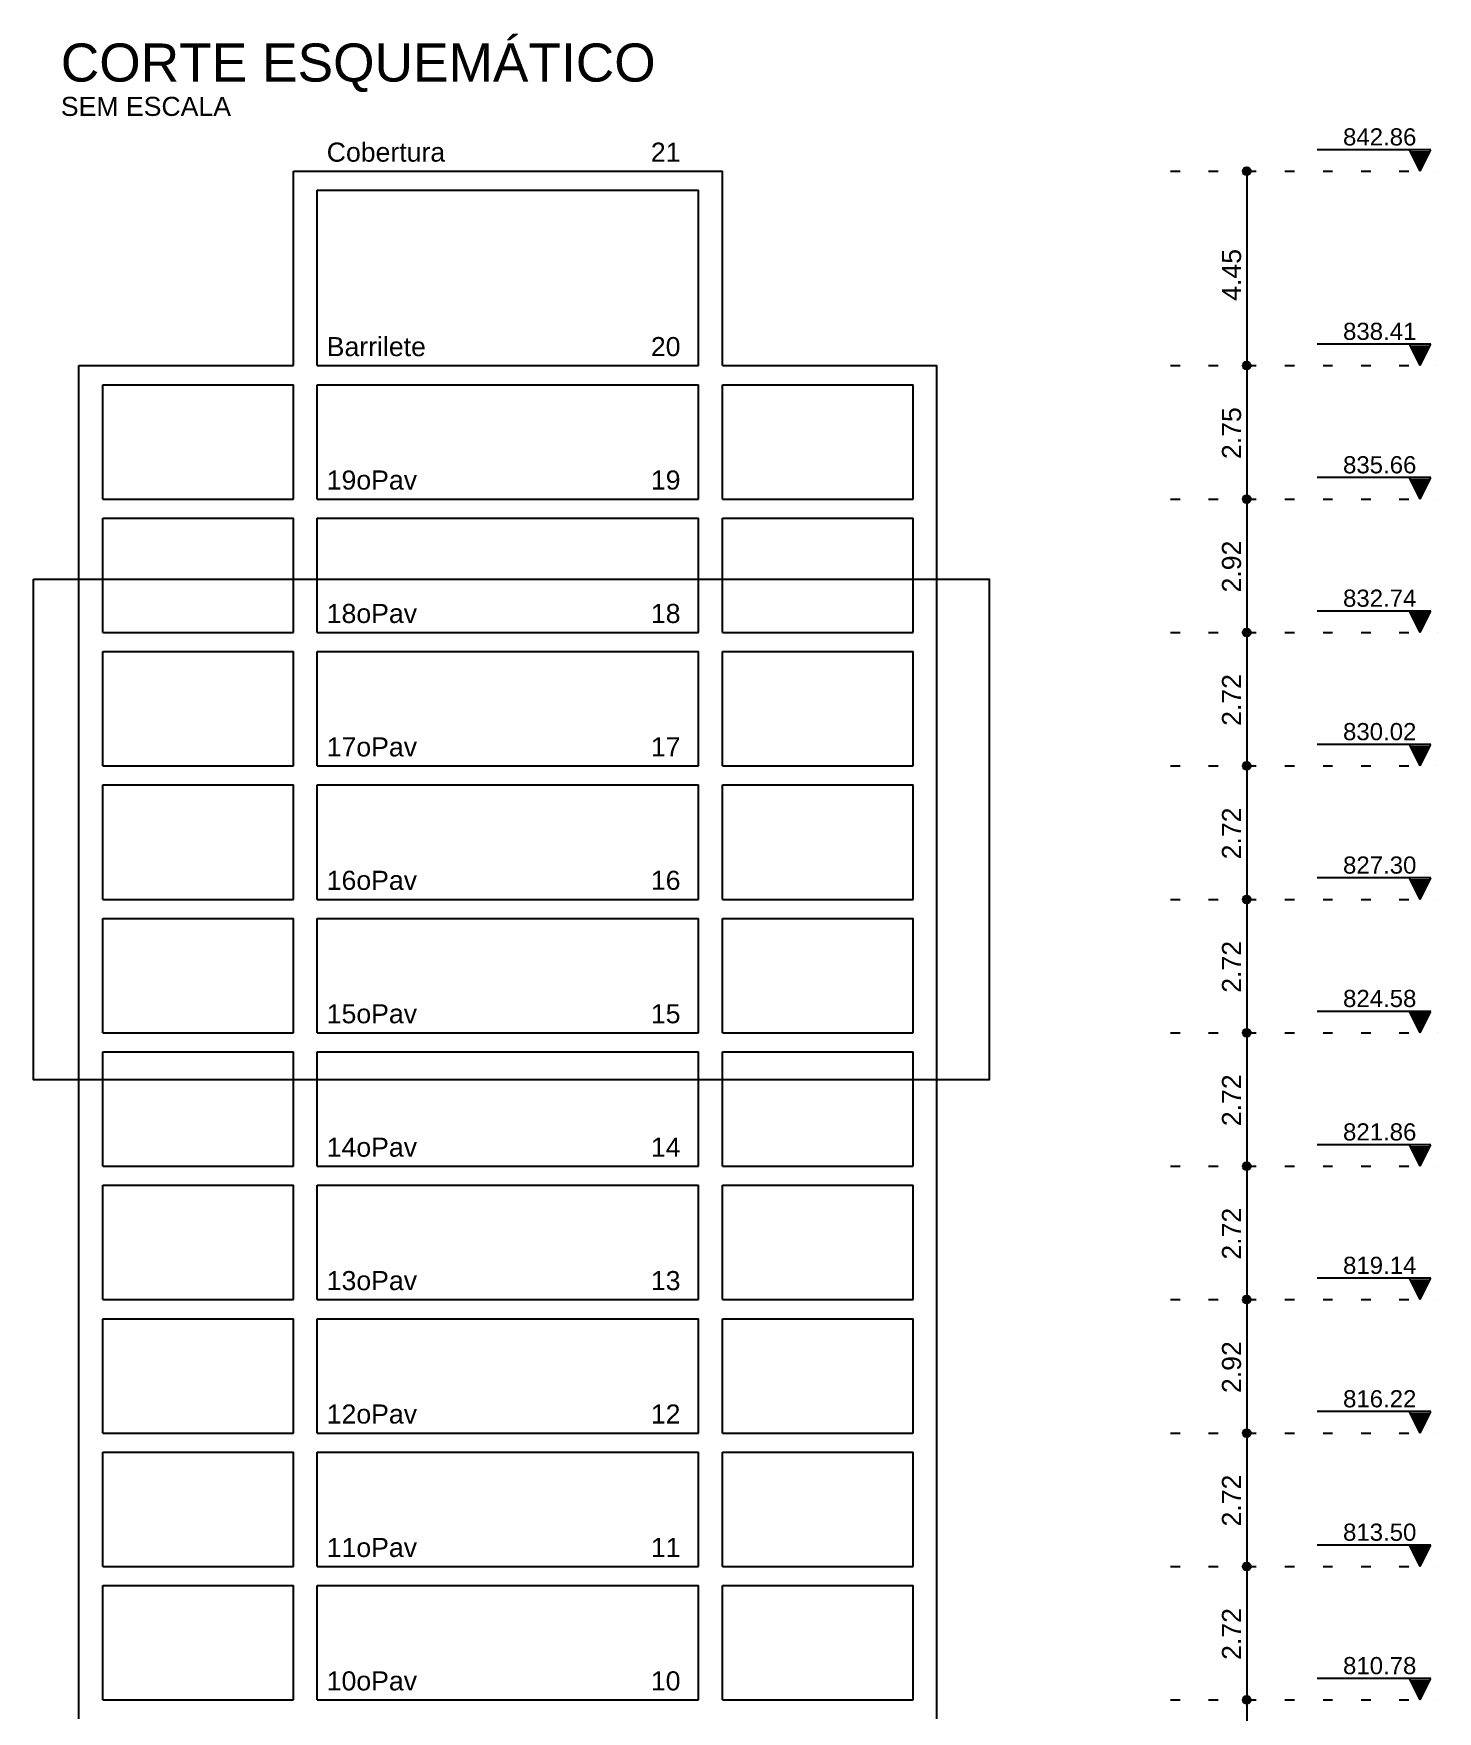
# Model space of a CAD drawing. Extents: x 0 to 119, y 0 to 84.
# Drawn here: x 84.51 to 99.24, y 17.66 to 35.27 of the extents above; entities that cross this region are included whole.
import ezdxf

# ---------------------------------------------------------------- set-up
doc = ezdxf.new("R2010")
doc.units = 0
doc.header["$MEASUREMENT"] = 0
doc.linetypes.add('ESTILO_TQS_0002', pattern=[0.4, 0.1, -0.3])
for name, color, linetype in [('3', 7, 'CONTINUOUS'), ('40', 7, 'CONTINUOUS'), ('42', 7, 'CONTINUOUS'), ('7', 232, 'CONTINUOUS')]:
    doc.layers.add(name, color=color, linetype=linetype)
doc.styles.add('TQS_ARIAL', font='arial.ttf')

msp = doc.modelspace()

# ---------------------------------------------------------------- linework, layer by layer
at = {"layer": '3', "color": 7, "linetype": 'ESTILO_TQS_0002'}
for p, q in [((96.43582, 33.824775), (99.23582, 33.824775)), ((96.43582, 31.784545), (99.23582, 31.784545)), ((96.43582, 30.384545), (99.23582, 30.384545)), ((96.43582, 28.984545), (99.23582, 28.984545)), ((96.43582, 27.584545), (99.23582, 27.584545)), ((96.43582, 26.184545), (99.23582, 26.184545)), ((96.43582, 24.784545), (99.23582, 24.784545)), ((96.43582, 23.384545), (99.23582, 23.384545)), ((96.43582, 21.984569), (99.23582, 21.984569)), ((96.43582, 20.584569), (99.23582, 20.584569)), ((96.43582, 19.184569), (99.23582, 19.184569)), ((96.43582, 17.784569), (99.23582, 17.784569))]:
    msp.add_line(p, q, dxfattribs=at)
at = {"layer": '40', "linetype": 'Continuous'}
for p, q in [((99.16832, 34.049775), (97.97582, 34.049775)), ((99.05582, 33.824775), (98.94332, 34.049775)), ((98.953353, 34.029708), (99.158287, 34.029708)), ((98.963386, 34.009642), (99.148254, 34.009642)), ((98.973419, 33.989576), (99.138221, 33.989576)), ((99.05582, 33.824775), (99.16832, 34.049775)), ((87.23582, 33.82475), (91.48582, 33.82475)), ((87.23582, 31.78452), (87.23582, 33.82475)), ((87.48582, 33.82475), (91.73582, 33.82475)), ((91.73582, 31.78452), (91.73582, 33.82475)), ((98.983452, 33.96951), (99.128188, 33.96951)), ((98.993485, 33.949444), (99.118154, 33.949444)), ((99.003518, 33.929378), (99.108122, 33.929378)), ((99.013552, 33.909312), (99.098089, 33.909312)), ((99.023585, 33.889245), (99.088055, 33.889246)), ((99.033618, 33.869179), (99.078022, 33.869179)), ((99.043651, 33.849113), (99.067989, 33.849113)), ((87.23582, 31.78452), (87.23582, 33.62475)), ((87.48582, 33.62475), (91.48582, 33.62475)), ((87.48582, 31.78452), (87.48582, 33.62475)), ((91.48582, 31.78452), (91.48582, 33.62475)), ((91.73582, 31.78452), (91.73582, 33.62475)), ((99.16832, 32.009545), (97.97582, 32.009545)), ((99.05582, 31.784545), (98.94332, 32.009545)), ((98.953353, 31.989478), (99.158287, 31.989478)), ((98.963386, 31.969412), (99.148254, 31.969412)), ((98.973419, 31.949346), (99.138221, 31.949346)), ((98.983452, 31.92928), (99.128188, 31.92928)), ((98.993485, 31.909214), (99.118154, 31.909214)), ((99.003518, 31.889148), (99.108122, 31.889148)), ((99.013552, 31.869082), (99.098089, 31.869082)), ((99.05582, 31.784545), (99.16832, 32.009545)), ((84.98582, 31.584526), (84.98582, 31.784526)), ((84.98582, 31.784526), (87.23582, 31.78452)), ((87.48582, 31.784526), (91.48582, 31.784526)), ((91.73582, 31.784526), (93.98582, 31.784526)), ((93.98582, 31.584526), (93.98582, 31.784526)), ((99.023585, 31.849015), (99.088055, 31.849016)), ((99.033618, 31.828949), (99.078022, 31.828949)), ((99.043651, 31.808883), (99.067989, 31.808883)), ((84.98582, 30.384526), (84.98582, 31.584526)), ((85.23582, 31.584526), (87.23582, 31.584526)), ((85.23582, 30.384526), (85.23582, 31.584526)), ((87.23582, 30.384526), (87.23582, 31.584526)), ((87.23582, 30.384526), (87.23582, 31.584526)), ((87.48582, 31.584526), (91.48582, 31.584526)), ((87.48582, 30.384526), (87.48582, 31.584526)), ((91.48582, 30.384526), (91.48582, 31.584526)), ((91.73582, 31.584526), (93.73582, 31.584526)), ((91.73582, 30.384526), (91.73582, 31.584526)), ((91.73582, 30.384526), (91.73582, 31.584526)), ((93.73582, 30.384526), (93.73582, 31.584526)), ((93.98582, 30.384526), (93.98582, 31.584526)), ((99.16832, 30.609545), (97.97582, 30.609545)), ((99.05582, 30.384545), (98.94332, 30.609545)), ((98.953353, 30.589478), (99.158287, 30.589478)), ((98.963386, 30.569412), (99.148254, 30.569412)), ((98.973419, 30.549346), (99.138221, 30.549346)), ((98.983452, 30.52928), (99.128188, 30.52928)), ((98.993485, 30.509214), (99.118154, 30.509214)), ((99.003518, 30.489148), (99.108122, 30.489148)), ((99.013552, 30.469082), (99.098089, 30.469082)), ((99.05582, 30.384545), (99.16832, 30.609545)), ((84.98582, 30.184532), (84.98582, 30.384532)), ((85.23582, 30.384526), (87.23582, 30.384526)), ((87.48582, 30.384532), (91.48582, 30.384532)), ((91.73582, 30.384532), (93.73582, 30.384532)), ((93.98582, 30.184532), (93.98582, 30.384532)), ((99.023585, 30.449015), (99.088055, 30.449016)), ((99.033618, 30.428949), (99.078022, 30.428949)), ((99.043651, 30.408883), (99.067989, 30.408883)), ((84.98582, 28.984532), (84.98582, 30.184532)), ((85.23582, 30.184532), (87.23582, 30.184532)), ((85.23582, 28.984532), (85.23582, 30.184532)), ((87.23582, 28.984532), (87.23582, 30.184532)), ((87.23582, 28.984532), (87.23582, 30.184532)), ((87.48582, 30.184532), (91.48582, 30.184532)), ((87.48582, 28.984532), (87.48582, 30.184532)), ((91.48582, 28.984532), (91.48582, 30.184532)), ((91.73582, 30.184532), (93.73582, 30.184532)), ((91.73582, 28.984532), (91.73582, 30.184532)), ((91.73582, 28.984532), (91.73582, 30.184532)), ((93.73582, 28.984532), (93.73582, 30.184532)), ((93.98582, 28.984532), (93.98582, 30.184532)), ((99.16832, 29.209545), (97.97582, 29.209545)), ((99.05582, 28.984545), (98.94332, 29.209545)), ((98.953353, 29.189478), (99.158287, 29.189478)), ((98.963386, 29.169412), (99.148254, 29.169412)), ((98.973419, 29.149346), (99.138221, 29.149346)), ((98.983452, 29.12928), (99.128188, 29.12928)), ((98.993485, 29.109214), (99.118154, 29.109214)), ((99.003518, 29.089148), (99.108122, 29.089148)), ((99.013552, 29.069082), (99.098089, 29.069082)), ((99.023585, 29.049015), (99.088055, 29.049016)), ((99.05582, 28.984545), (99.16832, 29.209545)), ((84.98582, 28.784539), (84.98582, 28.984539)), ((85.23582, 28.984532), (87.23582, 28.984532)), ((87.48582, 28.984539), (91.48582, 28.984539)), ((91.73582, 28.984539), (93.73582, 28.984539)), ((93.98582, 28.784539), (93.98582, 28.984539)), ((99.033618, 29.028949), (99.078022, 29.028949)), ((99.043651, 29.008883), (99.067989, 29.008883)), ((84.98582, 27.584539), (84.98582, 28.784539)), ((85.23582, 28.784539), (87.23582, 28.784539)), ((85.23582, 27.584539), (85.23582, 28.784539)), ((87.23582, 27.584539), (87.23582, 28.784539)), ((87.23582, 27.584539), (87.23582, 28.784539)), ((87.48582, 28.784539), (91.48582, 28.784539)), ((87.48582, 27.584539), (87.48582, 28.784539)), ((91.48582, 27.584539), (91.48582, 28.784539)), ((91.73582, 28.784539), (93.73582, 28.784539)), ((91.73582, 27.584539), (91.73582, 28.784539)), ((91.73582, 27.584539), (91.73582, 28.784539)), ((93.73582, 27.584539), (93.73582, 28.784539)), ((93.98582, 27.584539), (93.98582, 28.784539)), ((99.16832, 27.809545), (97.97582, 27.809545)), ((99.05582, 27.584545), (98.94332, 27.809545)), ((98.953353, 27.789478), (99.158287, 27.789478)), ((98.963386, 27.769412), (99.148254, 27.769412)), ((98.973419, 27.749346), (99.138221, 27.749346)), ((98.983452, 27.72928), (99.128188, 27.72928)), ((98.993485, 27.709214), (99.118154, 27.709214)), ((99.003518, 27.689148), (99.108122, 27.689148)), ((99.013552, 27.669082), (99.098089, 27.669082)), ((99.023585, 27.649015), (99.088055, 27.649016)), ((99.05582, 27.584545), (99.16832, 27.809545)), ((84.98582, 27.384545), (84.98582, 27.584545)), ((85.23582, 27.584543), (87.23582, 27.584543)), ((87.48582, 27.584545), (91.48582, 27.584545)), ((91.73582, 27.584539), (93.73582, 27.584539)), ((93.98582, 27.384545), (93.98582, 27.584545)), ((99.033618, 27.628949), (99.078022, 27.628949)), ((99.043651, 27.608884), (99.067989, 27.608884)), ((84.98582, 26.184545), (84.98582, 27.384545)), ((85.23582, 27.384545), (87.23582, 27.384545)), ((85.23582, 26.184545), (85.23582, 27.384545)), ((87.23582, 26.184545), (87.23582, 27.384545)), ((87.23582, 26.184545), (87.23582, 27.384545)), ((87.48582, 27.384545), (91.48582, 27.384545)), ((87.48582, 26.184545), (87.48582, 27.384545)), ((91.48582, 26.184545), (91.48582, 27.384545)), ((91.73582, 27.384545), (93.73582, 27.384545)), ((91.73582, 26.184545), (91.73582, 27.384545)), ((91.73582, 26.184545), (91.73582, 27.384545)), ((93.73582, 26.184545), (93.73582, 27.384545)), ((93.98582, 26.184545), (93.98582, 27.384545)), ((99.16832, 26.409545), (97.97582, 26.409545)), ((99.05582, 26.184545), (98.94332, 26.409545)), ((99.05582, 26.184545), (99.16832, 26.409545)), ((98.953353, 26.389478), (99.158287, 26.389478)), ((98.963386, 26.369412), (99.148254, 26.369412)), ((98.973419, 26.349346), (99.138221, 26.349346)), ((98.983452, 26.32928), (99.128188, 26.32928)), ((98.993485, 26.309214), (99.118154, 26.309214)), ((99.003518, 26.289148), (99.108122, 26.289148)), ((99.013552, 26.269082), (99.098089, 26.269082)), ((99.023585, 26.249015), (99.088055, 26.249016)), ((84.98582, 25.984545), (84.98582, 26.184545)), ((85.23582, 26.184545), (87.23582, 26.184545)), ((87.48582, 26.184545), (91.48582, 26.184545)), ((91.73582, 26.184545), (93.73582, 26.184545)), ((93.98582, 25.984545), (93.98582, 26.184545)), ((99.033618, 26.228949), (99.078022, 26.228949)), ((99.043651, 26.208884), (99.067989, 26.208884)), ((84.98582, 24.784545), (84.98582, 25.984545)), ((85.23582, 25.984545), (87.23582, 25.984545)), ((85.23582, 24.784545), (85.23582, 25.984545)), ((87.23582, 24.784545), (87.23582, 25.984545)), ((87.23582, 24.784545), (87.23582, 25.984545)), ((87.48582, 25.984545), (91.48582, 25.984545)), ((87.48582, 24.784545), (87.48582, 25.984545)), ((91.48582, 24.784545), (91.48582, 25.984545)), ((91.73582, 25.984545), (93.73582, 25.984545)), ((91.73582, 24.784545), (91.73582, 25.984545)), ((91.73582, 24.784545), (91.73582, 25.984545)), ((93.73582, 24.784545), (93.73582, 25.984545)), ((93.98582, 24.784545), (93.98582, 25.984545)), ((99.16832, 25.009545), (97.97582, 25.009545)), ((99.05582, 24.784545), (98.94332, 25.009545)), ((99.05582, 24.784545), (99.16832, 25.009545)), ((98.953353, 24.989478), (99.158287, 24.989478)), ((98.963386, 24.969413), (99.148254, 24.969413)), ((98.973419, 24.949346), (99.138221, 24.949346)), ((98.983452, 24.92928), (99.128188, 24.92928)), ((98.993485, 24.909214), (99.118154, 24.909214)), ((99.003518, 24.889148), (99.108122, 24.889148)), ((99.013552, 24.869082), (99.098089, 24.869082)), ((99.023585, 24.849015), (99.088055, 24.849016)), ((99.033618, 24.82895), (99.078022, 24.82895)), ((84.98582, 24.584545), (84.98582, 24.784545)), ((85.23582, 24.784545), (87.23582, 24.784545)), ((87.48582, 24.784545), (91.48582, 24.784545)), ((91.73582, 24.784545), (93.73582, 24.784545)), ((93.98582, 24.584545), (93.98582, 24.784545)), ((99.043651, 24.808884), (99.067989, 24.808884)), ((84.98582, 23.384545), (84.98582, 24.584545)), ((85.23582, 24.584545), (87.23582, 24.584545)), ((85.23582, 23.384545), (85.23582, 24.584545)), ((87.23582, 23.384545), (87.23582, 24.584545)), ((87.23582, 23.384545), (87.23582, 24.584545)), ((87.48582, 24.584545), (91.48582, 24.584545)), ((87.48582, 23.384545), (87.48582, 24.584545)), ((91.48582, 23.384545), (91.48582, 24.584545)), ((91.73582, 24.584545), (93.73582, 24.584545)), ((91.73582, 23.384545), (91.73582, 24.584545)), ((91.73582, 23.384545), (91.73582, 24.584545)), ((93.73582, 23.384545), (93.73582, 24.584545)), ((93.98582, 23.384545), (93.98582, 24.584545)), ((99.16832, 23.609545), (97.97582, 23.609545)), ((99.05582, 23.384545), (98.94332, 23.609545)), ((99.05582, 23.384545), (99.16832, 23.609545)), ((98.953353, 23.589478), (99.158287, 23.589478)), ((98.963386, 23.569413), (99.148254, 23.569413)), ((98.973419, 23.549346), (99.138221, 23.549346)), ((98.983452, 23.52928), (99.128188, 23.52928)), ((98.993485, 23.509214), (99.118154, 23.509214)), ((99.003518, 23.489148), (99.108122, 23.489148)), ((99.013552, 23.469082), (99.098089, 23.469082)), ((99.023585, 23.449015), (99.088055, 23.449016)), ((99.033618, 23.42895), (99.078022, 23.42895)), ((84.98582, 23.184545), (84.98582, 23.384545)), ((85.23582, 23.384545), (87.23582, 23.384545)), ((87.48582, 23.384545), (91.48582, 23.384545)), ((91.73582, 23.384545), (93.73582, 23.384545)), ((93.98582, 23.184545), (93.98582, 23.384545)), ((99.043651, 23.408884), (99.067989, 23.408884)), ((84.98582, 21.984545), (84.98582, 23.184545)), ((85.23582, 23.184545), (87.23582, 23.184545)), ((85.23582, 21.984545), (85.23582, 23.184545)), ((87.23582, 21.984545), (87.23582, 23.184545)), ((87.23582, 21.984545), (87.23582, 23.184545)), ((87.48582, 23.184545), (91.48582, 23.184545)), ((87.48582, 21.984545), (87.48582, 23.184545)), ((91.48582, 21.984545), (91.48582, 23.184545)), ((91.73582, 23.184545), (93.73582, 23.184545)), ((91.73582, 21.984545), (91.73582, 23.184545)), ((91.73582, 21.984545), (91.73582, 23.184545)), ((93.73582, 21.984545), (93.73582, 23.184545)), ((93.98582, 21.984545), (93.98582, 23.184545)), ((99.16832, 22.209569), (97.97582, 22.209569)), ((99.05582, 21.984569), (98.94332, 22.209569)), ((98.953353, 22.189503), (99.158287, 22.189503)), ((99.05582, 21.984569), (99.16832, 22.209569)), ((98.963386, 22.169437), (99.148254, 22.169437)), ((98.973419, 22.14937), (99.138221, 22.14937)), ((98.983452, 22.129305), (99.128188, 22.129305)), ((98.993485, 22.109239), (99.118154, 22.109238)), ((99.003518, 22.089172), (99.108122, 22.089172)), ((99.013552, 22.069106), (99.098089, 22.069106)), ((99.023585, 22.04904), (99.088055, 22.04904)), ((99.033618, 22.028974), (99.078022, 22.028974)), ((99.043651, 22.008908), (99.067989, 22.008908)), ((84.98582, 21.784569), (84.98582, 21.984569)), ((85.23582, 21.984569), (87.23582, 21.984569)), ((87.48582, 21.984569), (91.48582, 21.984569)), ((91.73582, 21.984569), (93.73582, 21.984569)), ((93.98582, 21.784569), (93.98582, 21.984569)), ((84.98582, 20.584569), (84.98582, 21.784569)), ((85.23582, 21.784569), (87.23582, 21.784569)), ((85.23582, 20.584569), (85.23582, 21.784569)), ((87.23582, 20.584569), (87.23582, 21.784569)), ((87.23582, 20.584569), (87.23582, 21.784569)), ((87.48582, 21.784569), (91.48582, 21.784569)), ((87.48582, 20.584569), (87.48582, 21.784569)), ((91.48582, 20.584569), (91.48582, 21.784569)), ((91.73582, 21.784569), (93.73582, 21.784569)), ((91.73582, 20.584569), (91.73582, 21.784569)), ((91.73582, 20.584569), (91.73582, 21.784569)), ((93.73582, 20.584569), (93.73582, 21.784569)), ((93.98582, 20.584569), (93.98582, 21.784569)), ((99.16832, 20.809569), (97.97582, 20.809569)), ((99.05582, 20.584569), (98.94332, 20.809569)), ((98.953353, 20.789503), (99.158287, 20.789503)), ((99.05582, 20.584569), (99.16832, 20.809569)), ((98.963386, 20.769437), (99.148254, 20.769437)), ((98.973419, 20.74937), (99.138221, 20.74937)), ((98.983452, 20.729305), (99.128188, 20.729305)), ((98.993485, 20.709239), (99.118154, 20.709238)), ((99.003518, 20.689172), (99.108122, 20.689172)), ((99.013552, 20.669106), (99.098089, 20.669106)), ((99.023585, 20.64904), (99.088055, 20.64904)), ((99.033618, 20.628974), (99.078022, 20.628974)), ((99.043651, 20.608908), (99.067989, 20.608908)), ((84.98582, 20.384569), (84.98582, 20.584569)), ((85.23582, 20.584569), (87.23582, 20.584569)), ((87.48582, 20.584569), (91.48582, 20.584569)), ((91.73582, 20.584569), (93.73582, 20.584569)), ((93.98582, 20.384569), (93.98582, 20.584569)), ((84.98582, 19.184569), (84.98582, 20.384569)), ((85.23582, 20.384569), (87.23582, 20.384569)), ((85.23582, 19.184569), (85.23582, 20.384569)), ((87.23582, 19.184569), (87.23582, 20.384569)), ((87.23582, 19.184569), (87.23582, 20.384569)), ((87.48582, 20.384569), (91.48582, 20.384569)), ((87.48582, 19.184569), (87.48582, 20.384569)), ((91.48582, 19.184569), (91.48582, 20.384569)), ((91.73582, 20.384569), (93.73582, 20.384569)), ((91.73582, 19.184569), (91.73582, 20.384569)), ((91.73582, 19.184569), (91.73582, 20.384569)), ((93.73582, 19.184569), (93.73582, 20.384569)), ((93.98582, 19.184569), (93.98582, 20.384569)), ((99.16832, 19.409569), (97.97582, 19.409569)), ((99.05582, 19.184569), (98.94332, 19.409569)), ((98.953353, 19.389503), (99.158287, 19.389503)), ((98.963386, 19.369437), (99.148254, 19.369437)), ((99.05582, 19.184569), (99.16832, 19.409569)), ((98.973419, 19.349371), (99.138221, 19.349371)), ((98.983452, 19.329305), (99.128188, 19.329305)), ((98.993485, 19.309239), (99.118154, 19.309238)), ((99.003518, 19.289172), (99.108122, 19.289172)), ((99.013552, 19.269106), (99.098089, 19.269106)), ((99.023585, 19.24904), (99.088055, 19.24904)), ((99.033618, 19.228974), (99.078022, 19.228974)), ((99.043651, 19.208908), (99.067989, 19.208908)), ((84.98582, 18.984569), (84.98582, 19.184569)), ((85.23582, 19.184569), (87.23582, 19.184569)), ((87.48582, 19.184569), (91.48582, 19.184569)), ((91.73582, 19.184569), (93.73582, 19.184569)), ((93.98582, 18.984569), (93.98582, 19.184569)), ((84.98582, 17.784569), (84.98582, 18.984569)), ((85.23582, 18.984569), (87.23582, 18.984569)), ((85.23582, 17.784569), (85.23582, 18.984569)), ((87.23582, 17.784569), (87.23582, 18.984569)), ((87.23582, 17.784569), (87.23582, 18.984569)), ((87.48582, 18.984569), (91.48582, 18.984569)), ((87.48582, 17.784569), (87.48582, 18.984569)), ((91.48582, 17.784569), (91.48582, 18.984569)), ((91.73582, 18.984569), (93.73582, 18.984569)), ((91.73582, 17.784569), (91.73582, 18.984569)), ((91.73582, 17.784569), (91.73582, 18.984569)), ((93.73582, 17.784569), (93.73582, 18.984569)), ((93.98582, 17.784569), (93.98582, 18.984569)), ((99.16832, 18.009569), (97.97582, 18.009569)), ((99.05582, 17.784569), (98.94332, 18.009569)), ((98.953353, 17.989503), (99.158287, 17.989503)), ((98.963386, 17.969437), (99.148254, 17.969437)), ((99.05582, 17.784569), (99.16832, 18.009569)), ((84.98582, 17.584569), (84.98582, 17.784569)), ((85.23582, 17.784569), (87.23582, 17.784569)), ((87.48582, 17.784569), (91.48582, 17.784569)), ((91.73582, 17.784569), (93.73582, 17.784569)), ((93.98582, 17.584569), (93.98582, 17.784569)), ((98.973419, 17.949371), (99.138221, 17.949371)), ((98.983452, 17.929305), (99.128188, 17.929305)), ((98.993485, 17.909239), (99.118154, 17.909238)), ((99.003518, 17.889172), (99.108122, 17.889172)), ((99.013552, 17.869106), (99.098089, 17.869106)), ((99.023585, 17.84904), (99.088055, 17.84904)), ((99.033618, 17.828974), (99.078022, 17.828974)), ((99.043651, 17.808908), (99.067989, 17.808908))]:
    msp.add_line(p, q, dxfattribs=at)
at = {"layer": '42', "linetype": 'Continuous'}
for p, q in [((96.43582, 33.824775), (96.43582, 33.824775)), ((97.23582, 33.824775), (97.23582, 31.784545)), ((99.23582, 33.824775), (99.23582, 33.824775)), ((99.23582, 33.824775), (99.23582, 33.824775)), ((96.43582, 31.784545), (96.43582, 31.784545)), ((97.23582, 31.784545), (97.23582, 30.384545)), ((99.23582, 31.784545), (99.23582, 31.784545)), ((99.23582, 31.784545), (99.23582, 31.784545)), ((96.43582, 30.384545), (96.43582, 30.384545)), ((97.23582, 30.384545), (97.23582, 28.984545)), ((99.23582, 30.384545), (99.23582, 30.384545)), ((99.23582, 30.384545), (99.23582, 30.384545)), ((96.43582, 28.984545), (96.43582, 28.984545)), ((97.23582, 28.984545), (97.23582, 27.584545)), ((99.23582, 28.984545), (99.23582, 28.984545)), ((99.23582, 28.984545), (99.23582, 28.984545)), ((96.43582, 27.584545), (96.43582, 27.584545)), ((97.23582, 27.584545), (97.23582, 26.184545)), ((99.23582, 27.584545), (99.23582, 27.584545)), ((99.23582, 27.584545), (99.23582, 27.584545)), ((96.43582, 26.184545), (96.43582, 26.184545)), ((97.23582, 26.184545), (97.23582, 24.784545)), ((99.23582, 26.184545), (99.23582, 26.184545)), ((99.23582, 26.184545), (99.23582, 26.184545)), ((96.43582, 24.784545), (96.43582, 24.784545)), ((97.23582, 24.784545), (97.23582, 23.384545)), ((99.23582, 24.784545), (99.23582, 24.784545)), ((99.23582, 24.784545), (99.23582, 24.784545)), ((96.43582, 23.384545), (96.43582, 23.384545)), ((97.23582, 23.384545), (97.23582, 21.984545)), ((99.23582, 23.384545), (99.23582, 23.384545)), ((99.23582, 23.384545), (99.23582, 23.384545)), ((96.43582, 21.984569), (96.43582, 21.984569)), ((97.23582, 21.984569), (97.23582, 20.584569)), ((99.23582, 21.984569), (99.23582, 21.984569)), ((99.23582, 21.984569), (99.23582, 21.984569)), ((96.43582, 20.584569), (96.43582, 20.584569)), ((97.23582, 20.584569), (97.23582, 19.184569)), ((99.23582, 20.584569), (99.23582, 20.584569)), ((99.23582, 20.584569), (99.23582, 20.584569)), ((96.43582, 19.184569), (96.43582, 19.184569)), ((97.23582, 19.184569), (97.23582, 17.784569)), ((99.23582, 19.184569), (99.23582, 19.184569)), ((99.23582, 19.184569), (99.23582, 19.184569)), ((96.43582, 17.784569), (96.43582, 17.784569)), ((97.23582, 17.784569), (97.23582, 16.384569)), ((99.23582, 17.784569), (99.23582, 17.784569)), ((99.23582, 17.784569), (99.23582, 17.784569))]:
    msp.add_line(p, q, dxfattribs=at)
for centre, radius in [((97.23582, 33.824781), 0.041625), ((97.23582, 33.824775), 0.041625), ((97.23582, 33.824781), 0.02075), ((97.23582, 33.824775), 0.02075), ((97.23582, 31.784551), 0.041625), ((97.23582, 31.784545), 0.041625), ((97.23582, 31.784551), 0.02075), ((97.23582, 31.784545), 0.02075), ((97.23582, 30.384551), 0.041625), ((97.23582, 30.384545), 0.041625), ((97.23582, 30.384551), 0.02075), ((97.23582, 30.384545), 0.02075), ((97.23582, 28.984551), 0.041625), ((97.23582, 28.984545), 0.041625), ((97.23582, 28.984551), 0.02075), ((97.23582, 28.984545), 0.02075), ((97.23582, 27.584551), 0.041625), ((97.23582, 27.584545), 0.041625), ((97.23582, 27.584551), 0.02075), ((97.23582, 27.584545), 0.02075), ((97.23582, 26.184545), 0.041625), ((97.23582, 26.184545), 0.041625), ((97.23582, 26.184545), 0.02075), ((97.23582, 26.184545), 0.02075), ((97.23582, 24.784545), 0.041625), ((97.23582, 24.784545), 0.041625), ((97.23582, 24.784545), 0.02075), ((97.23582, 24.784545), 0.02075), ((97.23582, 23.384545), 0.041625), ((97.23582, 23.384545), 0.041625), ((97.23582, 23.384545), 0.02075), ((97.23582, 23.384545), 0.02075), ((97.23582, 21.984569), 0.041625), ((97.23582, 21.984545), 0.041625), ((97.23582, 21.984569), 0.02075), ((97.23582, 21.984545), 0.02075), ((97.23582, 20.584569), 0.041625), ((97.23582, 20.584569), 0.041625), ((97.23582, 20.584569), 0.02075), ((97.23582, 20.584569), 0.02075), ((97.23582, 19.184569), 0.041625), ((97.23582, 19.184569), 0.041625), ((97.23582, 19.184569), 0.02075), ((97.23582, 19.184569), 0.02075), ((97.23582, 17.784569), 0.041625), ((97.23582, 17.784569), 0.041625), ((97.23582, 17.784569), 0.02075), ((97.23582, 17.784569), 0.02075)]:
    msp.add_circle(centre, radius, dxfattribs=at)
for points in [[(97.277445, 33.824781), (97.215008, 33.860829), (97.196705, 33.839017)], [(97.277445, 33.824775), (97.215008, 33.860823), (97.196705, 33.839011)], [(97.277445, 33.824781), (97.196705, 33.839017), (97.196705, 33.810544)], [(97.277445, 33.824775), (97.196705, 33.839011), (97.196705, 33.810538)], [(97.277445, 33.824781), (97.196705, 33.810544), (97.215008, 33.788733)], [(97.277445, 33.824775), (97.196705, 33.810538), (97.215008, 33.788726)], [(97.277445, 33.824781), (97.243048, 33.865773), (97.215008, 33.860829)], [(97.277445, 33.824775), (97.243048, 33.865767), (97.215008, 33.860823)], [(97.277445, 33.824781), (97.215008, 33.788733), (97.243048, 33.783788)], [(97.277445, 33.824775), (97.215008, 33.788726), (97.243048, 33.783782)], [(97.25657, 33.824781), (97.225445, 33.842751), (97.216321, 33.831878)], [(97.25657, 33.824775), (97.225445, 33.842745), (97.216321, 33.831872)], [(97.25657, 33.824781), (97.216321, 33.831878), (97.216321, 33.817684)], [(97.25657, 33.824775), (97.216321, 33.831872), (97.216321, 33.817678)], [(97.25657, 33.824781), (97.216321, 33.817684), (97.225445, 33.806811)], [(97.25657, 33.824775), (97.216321, 33.817678), (97.225445, 33.806805)], [(97.25657, 33.824781), (97.239423, 33.845216), (97.225445, 33.842751)], [(97.25657, 33.824775), (97.239423, 33.845209), (97.225445, 33.842745)], [(97.25657, 33.824781), (97.225445, 33.806811), (97.239423, 33.804346)], [(97.25657, 33.824775), (97.225445, 33.806805), (97.239423, 33.80434)], [(97.25657, 33.824781), (97.251715, 33.838119), (97.239423, 33.845216)], [(97.25657, 33.824775), (97.251715, 33.838113), (97.239423, 33.845209)], [(97.25657, 33.824781), (97.239423, 33.804346), (97.251715, 33.811443)], [(97.25657, 33.824775), (97.239423, 33.80434), (97.251715, 33.811437)], [(97.277445, 33.824781), (97.267707, 33.851537), (97.243048, 33.865773)], [(97.277445, 33.824775), (97.267707, 33.851531), (97.243048, 33.865767)], [(97.277445, 33.824781), (97.243048, 33.783788), (97.267707, 33.798025)], [(97.277445, 33.824775), (97.243048, 33.783782), (97.267707, 33.798019)], [(97.25657, 33.824781), (97.251715, 33.811443), (97.25657, 33.824781)], [(97.25657, 33.824775), (97.251715, 33.811437), (97.25657, 33.824775)], [(97.277445, 33.824781), (97.267707, 33.798025), (97.277445, 33.824781)], [(97.277445, 33.824775), (97.267707, 33.798019), (97.277445, 33.824775)], [(97.277445, 31.784551), (97.215008, 31.820599), (97.196705, 31.798788)], [(97.277445, 31.784545), (97.215008, 31.820593), (97.196705, 31.798781)], [(97.277445, 31.784551), (97.196705, 31.798788), (97.196705, 31.770314)], [(97.277445, 31.784545), (97.196705, 31.798781), (97.196705, 31.770308)], [(97.277445, 31.784551), (97.196705, 31.770314), (97.215008, 31.748503)], [(97.277445, 31.784545), (97.196705, 31.770308), (97.215008, 31.748496)], [(97.277445, 31.784551), (97.243048, 31.825544), (97.215008, 31.820599)], [(97.277445, 31.784545), (97.243048, 31.825537), (97.215008, 31.820593)], [(97.277445, 31.784551), (97.215008, 31.748503), (97.243048, 31.743558)], [(97.277445, 31.784545), (97.215008, 31.748496), (97.243048, 31.743552)], [(97.25657, 31.784551), (97.225445, 31.802521), (97.216321, 31.791648)], [(97.25657, 31.784545), (97.225445, 31.802515), (97.216321, 31.791642)], [(97.25657, 31.784551), (97.216321, 31.791648), (97.216321, 31.777454)], [(97.25657, 31.784545), (97.216321, 31.791642), (97.216321, 31.777448)], [(97.25657, 31.784551), (97.216321, 31.777454), (97.225445, 31.766581)], [(97.25657, 31.784545), (97.216321, 31.777448), (97.225445, 31.766575)], [(97.25657, 31.784551), (97.239423, 31.804986), (97.225445, 31.802521)], [(97.25657, 31.784545), (97.239423, 31.804979), (97.225445, 31.802515)], [(97.25657, 31.784551), (97.225445, 31.766581), (97.239423, 31.764116)], [(97.25657, 31.784545), (97.225445, 31.766575), (97.239423, 31.76411)], [(97.25657, 31.784551), (97.251715, 31.797889), (97.239423, 31.804986)], [(97.25657, 31.784545), (97.251715, 31.797883), (97.239423, 31.804979)], [(97.25657, 31.784551), (97.239423, 31.764116), (97.251715, 31.771213)], [(97.25657, 31.784545), (97.239423, 31.76411), (97.251715, 31.771207)], [(97.277445, 31.784551), (97.267707, 31.811307), (97.243048, 31.825544)], [(97.277445, 31.784545), (97.267707, 31.811301), (97.243048, 31.825537)], [(97.277445, 31.784551), (97.243048, 31.743558), (97.267707, 31.757795)], [(97.277445, 31.784545), (97.243048, 31.743552), (97.267707, 31.757789)], [(97.25657, 31.784551), (97.251715, 31.771213), (97.25657, 31.784551)], [(97.25657, 31.784545), (97.251715, 31.771207), (97.25657, 31.784545)], [(97.277445, 31.784551), (97.267707, 31.757795), (97.277445, 31.784551)], [(97.277445, 31.784545), (97.267707, 31.757789), (97.277445, 31.784545)], [(97.277445, 30.384551), (97.215008, 30.420599), (97.196705, 30.398788)], [(97.277445, 30.384545), (97.215008, 30.420593), (97.196705, 30.398781)], [(97.277445, 30.384551), (97.196705, 30.398788), (97.196705, 30.370314)], [(97.277445, 30.384545), (97.196705, 30.398781), (97.196705, 30.370308)], [(97.277445, 30.384551), (97.196705, 30.370314), (97.215008, 30.348503)], [(97.277445, 30.384545), (97.196705, 30.370308), (97.215008, 30.348496)], [(97.277445, 30.384551), (97.243048, 30.425544), (97.215008, 30.420599)], [(97.277445, 30.384545), (97.243048, 30.425537), (97.215008, 30.420593)], [(97.277445, 30.384551), (97.215008, 30.348503), (97.243048, 30.343558)], [(97.277445, 30.384545), (97.215008, 30.348496), (97.243048, 30.343552)], [(97.25657, 30.384551), (97.225445, 30.402521), (97.216321, 30.391648)], [(97.25657, 30.384545), (97.225445, 30.402515), (97.216321, 30.391642)], [(97.25657, 30.384551), (97.216321, 30.391648), (97.216321, 30.377454)], [(97.25657, 30.384545), (97.216321, 30.391642), (97.216321, 30.377448)], [(97.25657, 30.384551), (97.216321, 30.377454), (97.225445, 30.366581)], [(97.25657, 30.384545), (97.216321, 30.377448), (97.225445, 30.366575)], [(97.25657, 30.384551), (97.239423, 30.404986), (97.225445, 30.402521)], [(97.25657, 30.384545), (97.239423, 30.40498), (97.225445, 30.402515)], [(97.25657, 30.384551), (97.225445, 30.366581), (97.239423, 30.364116)], [(97.25657, 30.384545), (97.225445, 30.366575), (97.239423, 30.36411)], [(97.25657, 30.384551), (97.251715, 30.397889), (97.239423, 30.404986)], [(97.25657, 30.384545), (97.251715, 30.397883), (97.239423, 30.40498)], [(97.25657, 30.384551), (97.239423, 30.364116), (97.251715, 30.371213)], [(97.25657, 30.384545), (97.239423, 30.36411), (97.251715, 30.371207)], [(97.277445, 30.384551), (97.267707, 30.411307), (97.243048, 30.425544)], [(97.277445, 30.384545), (97.267707, 30.411301), (97.243048, 30.425537)], [(97.277445, 30.384551), (97.243048, 30.343558), (97.267707, 30.357795)], [(97.277445, 30.384545), (97.243048, 30.343552), (97.267707, 30.357789)], [(97.25657, 30.384551), (97.251715, 30.371213), (97.25657, 30.384551)], [(97.25657, 30.384545), (97.251715, 30.371207), (97.25657, 30.384545)], [(97.277445, 30.384551), (97.267707, 30.357795), (97.277445, 30.384551)], [(97.277445, 30.384545), (97.267707, 30.357789), (97.277445, 30.384545)], [(97.277445, 28.984551), (97.215008, 29.020599), (97.196705, 28.998788)], [(97.277445, 28.984545), (97.215008, 29.020593), (97.196705, 28.998781)], [(97.277445, 28.984551), (97.196705, 28.998788), (97.196705, 28.970314)], [(97.277445, 28.984545), (97.196705, 28.998781), (97.196705, 28.970308)], [(97.277445, 28.984551), (97.196705, 28.970314), (97.215008, 28.948503)], [(97.277445, 28.984545), (97.196705, 28.970308), (97.215008, 28.948496)], [(97.277445, 28.984551), (97.243048, 29.025544), (97.215008, 29.020599)], [(97.277445, 28.984545), (97.243048, 29.025537), (97.215008, 29.020593)], [(97.277445, 28.984551), (97.215008, 28.948503), (97.243048, 28.943558)], [(97.277445, 28.984545), (97.215008, 28.948496), (97.243048, 28.943552)], [(97.25657, 28.984551), (97.225445, 29.002521), (97.216321, 28.991648)], [(97.25657, 28.984545), (97.225445, 29.002515), (97.216321, 28.991642)], [(97.25657, 28.984551), (97.216321, 28.991648), (97.216321, 28.977454)], [(97.25657, 28.984545), (97.216321, 28.991642), (97.216321, 28.977448)], [(97.25657, 28.984551), (97.216321, 28.977454), (97.225445, 28.966581)], [(97.25657, 28.984545), (97.216321, 28.977448), (97.225445, 28.966575)], [(97.25657, 28.984551), (97.239423, 29.004986), (97.225445, 29.002521)], [(97.25657, 28.984545), (97.239423, 29.00498), (97.225445, 29.002515)], [(97.25657, 28.984551), (97.225445, 28.966581), (97.239423, 28.964116)], [(97.25657, 28.984545), (97.225445, 28.966575), (97.239423, 28.96411)], [(97.25657, 28.984551), (97.251715, 28.997889), (97.239423, 29.004986)], [(97.25657, 28.984545), (97.251715, 28.997883), (97.239423, 29.00498)], [(97.25657, 28.984551), (97.239423, 28.964116), (97.251715, 28.971213)], [(97.25657, 28.984545), (97.239423, 28.96411), (97.251715, 28.971207)], [(97.277445, 28.984551), (97.267707, 29.011307), (97.243048, 29.025544)], [(97.277445, 28.984545), (97.267707, 29.011301), (97.243048, 29.025537)], [(97.277445, 28.984551), (97.243048, 28.943558), (97.267707, 28.957795)], [(97.277445, 28.984545), (97.243048, 28.943552), (97.267707, 28.957789)], [(97.25657, 28.984551), (97.251715, 28.971213), (97.25657, 28.984551)], [(97.25657, 28.984545), (97.251715, 28.971207), (97.25657, 28.984545)], [(97.277445, 28.984551), (97.267707, 28.957795), (97.277445, 28.984551)], [(97.277445, 28.984545), (97.267707, 28.957789), (97.277445, 28.984545)], [(97.277445, 27.584551), (97.215008, 27.620599), (97.196705, 27.598788)], [(97.277445, 27.584545), (97.215008, 27.620593), (97.196705, 27.598781)], [(97.277445, 27.584551), (97.196705, 27.598788), (97.196705, 27.570314)], [(97.277445, 27.584545), (97.196705, 27.598781), (97.196705, 27.570308)], [(97.277445, 27.584551), (97.196705, 27.570314), (97.215008, 27.548503)], [(97.277445, 27.584545), (97.196705, 27.570308), (97.215008, 27.548497)], [(97.277445, 27.584551), (97.243048, 27.625544), (97.215008, 27.620599)], [(97.277445, 27.584545), (97.243048, 27.625537), (97.215008, 27.620593)], [(97.277445, 27.584551), (97.215008, 27.548503), (97.243048, 27.543558)], [(97.277445, 27.584545), (97.215008, 27.548497), (97.243048, 27.543552)], [(97.25657, 27.584551), (97.225445, 27.602521), (97.216321, 27.591648)], [(97.25657, 27.584545), (97.225445, 27.602515), (97.216321, 27.591642)], [(97.25657, 27.584551), (97.216321, 27.591648), (97.216321, 27.577454)], [(97.25657, 27.584545), (97.216321, 27.591642), (97.216321, 27.577448)], [(97.25657, 27.584551), (97.216321, 27.577454), (97.225445, 27.566581)], [(97.25657, 27.584545), (97.216321, 27.577448), (97.225445, 27.566575)], [(97.25657, 27.584551), (97.239423, 27.604986), (97.225445, 27.602521)], [(97.25657, 27.584545), (97.239423, 27.60498), (97.225445, 27.602515)], [(97.25657, 27.584551), (97.225445, 27.566581), (97.239423, 27.564116)], [(97.25657, 27.584545), (97.225445, 27.566575), (97.239423, 27.56411)], [(97.25657, 27.584551), (97.251715, 27.597889), (97.239423, 27.604986)], [(97.25657, 27.584545), (97.251715, 27.597883), (97.239423, 27.60498)], [(97.25657, 27.584551), (97.239423, 27.564116), (97.251715, 27.571213)], [(97.25657, 27.584545), (97.239423, 27.56411), (97.251715, 27.571207)], [(97.277445, 27.584551), (97.267707, 27.611307), (97.243048, 27.625544)], [(97.277445, 27.584545), (97.267707, 27.611301), (97.243048, 27.625537)], [(97.277445, 27.584551), (97.243048, 27.543558), (97.267707, 27.557795)], [(97.277445, 27.584545), (97.243048, 27.543552), (97.267707, 27.557789)], [(97.25657, 27.584551), (97.251715, 27.571213), (97.25657, 27.584551)], [(97.25657, 27.584545), (97.251715, 27.571207), (97.25657, 27.584545)], [(97.277445, 27.584551), (97.267707, 27.557795), (97.277445, 27.584551)], [(97.277445, 27.584545), (97.267707, 27.557789), (97.277445, 27.584545)], [(97.277445, 26.184545), (97.215008, 26.220593), (97.196705, 26.198781)], [(97.277445, 26.184545), (97.215008, 26.220593), (97.196705, 26.198781)], [(97.277445, 26.184545), (97.196705, 26.198781), (97.196705, 26.170308)], [(97.277445, 26.184545), (97.196705, 26.198781), (97.196705, 26.170308)], [(97.277445, 26.184545), (97.196705, 26.170308), (97.215008, 26.148497)], [(97.277445, 26.184545), (97.196705, 26.170308), (97.215008, 26.148497)], [(97.277445, 26.184545), (97.243048, 26.225537), (97.215008, 26.220593)], [(97.277445, 26.184545), (97.243048, 26.225537), (97.215008, 26.220593)], [(97.277445, 26.184545), (97.215008, 26.148497), (97.243048, 26.143552)], [(97.277445, 26.184545), (97.215008, 26.148497), (97.243048, 26.143552)], [(97.25657, 26.184545), (97.225445, 26.202515), (97.216321, 26.191642)], [(97.25657, 26.184545), (97.225445, 26.202515), (97.216321, 26.191642)], [(97.25657, 26.184545), (97.216321, 26.191642), (97.216321, 26.177448)], [(97.25657, 26.184545), (97.216321, 26.191642), (97.216321, 26.177448)], [(97.25657, 26.184545), (97.216321, 26.177448), (97.225445, 26.166575)], [(97.25657, 26.184545), (97.216321, 26.177448), (97.225445, 26.166575)], [(97.25657, 26.184545), (97.239423, 26.20498), (97.225445, 26.202515)], [(97.25657, 26.184545), (97.239423, 26.20498), (97.225445, 26.202515)], [(97.25657, 26.184545), (97.225445, 26.166575), (97.239423, 26.16411)], [(97.25657, 26.184545), (97.225445, 26.166575), (97.239423, 26.16411)], [(97.25657, 26.184545), (97.251715, 26.197883), (97.239423, 26.20498)], [(97.25657, 26.184545), (97.251715, 26.197883), (97.239423, 26.20498)], [(97.25657, 26.184545), (97.239423, 26.16411), (97.251715, 26.171207)], [(97.25657, 26.184545), (97.239423, 26.16411), (97.251715, 26.171207)], [(97.277445, 26.184545), (97.267707, 26.211301), (97.243048, 26.225537)], [(97.277445, 26.184545), (97.267707, 26.211301), (97.243048, 26.225537)], [(97.277445, 26.184545), (97.243048, 26.143552), (97.267707, 26.157789)], [(97.277445, 26.184545), (97.243048, 26.143552), (97.267707, 26.157789)], [(97.25657, 26.184545), (97.251715, 26.171207), (97.25657, 26.184545)], [(97.25657, 26.184545), (97.251715, 26.171207), (97.25657, 26.184545)], [(97.277445, 26.184545), (97.267707, 26.157789), (97.277445, 26.184545)], [(97.277445, 26.184545), (97.267707, 26.157789), (97.277445, 26.184545)], [(97.277445, 24.784545), (97.243048, 24.825537), (97.215008, 24.820593)], [(97.277445, 24.784545), (97.243048, 24.825537), (97.215008, 24.820593)], [(97.277445, 24.784545), (97.267707, 24.811301), (97.243048, 24.825537)], [(97.277445, 24.784545), (97.267707, 24.811301), (97.243048, 24.825537)], [(97.277445, 24.784545), (97.215008, 24.820593), (97.196705, 24.798781)], [(97.277445, 24.784545), (97.215008, 24.820593), (97.196705, 24.798781)], [(97.277445, 24.784545), (97.196705, 24.798781), (97.196705, 24.770308)], [(97.277445, 24.784545), (97.196705, 24.798781), (97.196705, 24.770308)], [(97.277445, 24.784545), (97.196705, 24.770308), (97.215008, 24.748497)], [(97.277445, 24.784545), (97.196705, 24.770308), (97.215008, 24.748497)], [(97.277445, 24.784545), (97.215008, 24.748497), (97.243048, 24.743552)], [(97.277445, 24.784545), (97.215008, 24.748497), (97.243048, 24.743552)], [(97.25657, 24.784545), (97.225445, 24.802515), (97.216321, 24.791642)], [(97.25657, 24.784545), (97.225445, 24.802515), (97.216321, 24.791642)], [(97.25657, 24.784545), (97.216321, 24.791642), (97.216321, 24.777448)], [(97.25657, 24.784545), (97.216321, 24.791642), (97.216321, 24.777448)], [(97.25657, 24.784545), (97.216321, 24.777448), (97.225445, 24.766575)], [(97.25657, 24.784545), (97.216321, 24.777448), (97.225445, 24.766575)], [(97.25657, 24.784545), (97.239423, 24.80498), (97.225445, 24.802515)], [(97.25657, 24.784545), (97.239423, 24.80498), (97.225445, 24.802515)], [(97.25657, 24.784545), (97.225445, 24.766575), (97.239423, 24.76411)], [(97.25657, 24.784545), (97.225445, 24.766575), (97.239423, 24.76411)], [(97.25657, 24.784545), (97.251715, 24.797883), (97.239423, 24.80498)], [(97.25657, 24.784545), (97.251715, 24.797883), (97.239423, 24.80498)], [(97.25657, 24.784545), (97.239423, 24.76411), (97.251715, 24.771207)], [(97.25657, 24.784545), (97.239423, 24.76411), (97.251715, 24.771207)], [(97.277445, 24.784545), (97.243048, 24.743552), (97.267707, 24.757789)], [(97.277445, 24.784545), (97.243048, 24.743552), (97.267707, 24.757789)], [(97.25657, 24.784545), (97.251715, 24.771207), (97.25657, 24.784545)], [(97.25657, 24.784545), (97.251715, 24.771207), (97.25657, 24.784545)], [(97.277445, 24.784545), (97.267707, 24.757789), (97.277445, 24.784545)], [(97.277445, 24.784545), (97.267707, 24.757789), (97.277445, 24.784545)], [(97.277445, 23.384545), (97.215008, 23.420593), (97.196705, 23.398781)], [(97.277445, 23.384545), (97.215008, 23.420593), (97.196705, 23.398781)], [(97.277445, 23.384545), (97.243048, 23.425538), (97.215008, 23.420593)], [(97.277445, 23.384545), (97.243048, 23.425538), (97.215008, 23.420593)], [(97.277445, 23.384545), (97.267707, 23.411301), (97.243048, 23.425538)], [(97.277445, 23.384545), (97.267707, 23.411301), (97.243048, 23.425538)], [(97.277445, 23.384545), (97.196705, 23.398781), (97.196705, 23.370308)], [(97.277445, 23.384545), (97.196705, 23.398781), (97.196705, 23.370308)], [(97.277445, 23.384545), (97.196705, 23.370308), (97.215008, 23.348497)], [(97.277445, 23.384545), (97.196705, 23.370308), (97.215008, 23.348497)], [(97.277445, 23.384545), (97.215008, 23.348497), (97.243048, 23.343552)], [(97.277445, 23.384545), (97.215008, 23.348497), (97.243048, 23.343552)], [(97.25657, 23.384545), (97.225445, 23.402515), (97.216321, 23.391642)], [(97.25657, 23.384545), (97.225445, 23.402515), (97.216321, 23.391642)], [(97.25657, 23.384545), (97.216321, 23.391642), (97.216321, 23.377448)], [(97.25657, 23.384545), (97.216321, 23.391642), (97.216321, 23.377448)], [(97.25657, 23.384545), (97.216321, 23.377448), (97.225445, 23.366575)], [(97.25657, 23.384545), (97.216321, 23.377448), (97.225445, 23.366575)], [(97.25657, 23.384545), (97.239423, 23.40498), (97.225445, 23.402515)], [(97.25657, 23.384545), (97.239423, 23.40498), (97.225445, 23.402515)], [(97.25657, 23.384545), (97.225445, 23.366575), (97.239423, 23.36411)], [(97.25657, 23.384545), (97.225445, 23.366575), (97.239423, 23.36411)], [(97.25657, 23.384545), (97.251715, 23.397883), (97.239423, 23.40498)], [(97.25657, 23.384545), (97.251715, 23.397883), (97.239423, 23.40498)], [(97.25657, 23.384545), (97.239423, 23.36411), (97.251715, 23.371207)], [(97.25657, 23.384545), (97.239423, 23.36411), (97.251715, 23.371207)], [(97.277445, 23.384545), (97.243048, 23.343552), (97.267707, 23.357789)], [(97.277445, 23.384545), (97.243048, 23.343552), (97.267707, 23.357789)], [(97.25657, 23.384545), (97.251715, 23.371207), (97.25657, 23.384545)], [(97.25657, 23.384545), (97.251715, 23.371207), (97.25657, 23.384545)], [(97.277445, 23.384545), (97.267707, 23.357789), (97.277445, 23.384545)], [(97.277445, 23.384545), (97.267707, 23.357789), (97.277445, 23.384545)], [(97.277445, 21.984569), (97.215008, 22.020618), (97.196705, 21.998806)], [(97.277445, 21.984545), (97.215008, 22.020593), (97.196705, 21.998781)], [(97.277445, 21.984569), (97.243048, 22.025562), (97.215008, 22.020618)], [(97.277445, 21.984545), (97.243048, 22.025538), (97.215008, 22.020593)], [(97.277445, 21.984569), (97.267707, 22.011325), (97.243048, 22.025562)], [(97.277445, 21.984545), (97.267707, 22.011301), (97.243048, 22.025538)], [(97.277445, 21.984569), (97.196705, 21.998806), (97.196705, 21.970333)], [(97.277445, 21.984545), (97.196705, 21.998781), (97.196705, 21.970308)], [(97.277445, 21.984569), (97.196705, 21.970333), (97.215008, 21.948521)], [(97.277445, 21.984545), (97.196705, 21.970308), (97.215008, 21.948497)], [(97.277445, 21.984569), (97.215008, 21.948521), (97.243048, 21.943577)], [(97.277445, 21.984545), (97.215008, 21.948497), (97.243048, 21.943552)], [(97.25657, 21.984569), (97.225445, 22.002539), (97.216321, 21.991666)], [(97.25657, 21.984545), (97.225445, 22.002515), (97.216321, 21.991642)], [(97.25657, 21.984569), (97.216321, 21.991666), (97.216321, 21.977472)], [(97.25657, 21.984545), (97.216321, 21.991642), (97.216321, 21.977448)], [(97.25657, 21.984569), (97.216321, 21.977472), (97.225445, 21.966599)], [(97.25657, 21.984545), (97.216321, 21.977448), (97.225445, 21.966575)], [(97.25657, 21.984569), (97.239423, 22.005004), (97.225445, 22.002539)], [(97.25657, 21.984545), (97.239423, 22.00498), (97.225445, 22.002515)], [(97.25657, 21.984569), (97.225445, 21.966599), (97.239423, 21.964134)], [(97.25657, 21.984545), (97.225445, 21.966575), (97.239423, 21.96411)], [(97.25657, 21.984569), (97.251715, 21.997907), (97.239423, 22.005004)], [(97.25657, 21.984545), (97.251715, 21.997883), (97.239423, 22.00498)], [(97.25657, 21.984569), (97.239423, 21.964134), (97.251715, 21.971231)], [(97.25657, 21.984545), (97.239423, 21.96411), (97.251715, 21.971207)], [(97.277445, 21.984569), (97.243048, 21.943577), (97.267707, 21.957813)], [(97.277445, 21.984545), (97.243048, 21.943552), (97.267707, 21.957789)], [(97.25657, 21.984569), (97.251715, 21.971231), (97.25657, 21.984569)], [(97.25657, 21.984545), (97.251715, 21.971207), (97.25657, 21.984545)], [(97.277445, 21.984569), (97.267707, 21.957813), (97.277445, 21.984569)], [(97.277445, 21.984545), (97.267707, 21.957789), (97.277445, 21.984545)], [(97.277445, 20.584569), (97.215008, 20.620618), (97.196705, 20.598806)], [(97.277445, 20.584569), (97.215008, 20.620618), (97.196705, 20.598806)], [(97.277445, 20.584569), (97.196705, 20.598806), (97.196705, 20.570333)], [(97.277445, 20.584569), (97.196705, 20.598806), (97.196705, 20.570333)], [(97.277445, 20.584569), (97.243048, 20.625562), (97.215008, 20.620618)], [(97.277445, 20.584569), (97.243048, 20.625562), (97.215008, 20.620618)], [(97.25657, 20.584569), (97.225445, 20.602539), (97.216321, 20.591666)], [(97.25657, 20.584569), (97.225445, 20.602539), (97.216321, 20.591666)], [(97.25657, 20.584569), (97.239423, 20.605004), (97.225445, 20.602539)], [(97.25657, 20.584569), (97.239423, 20.605004), (97.225445, 20.602539)], [(97.25657, 20.584569), (97.251715, 20.597907), (97.239423, 20.605004)], [(97.25657, 20.584569), (97.251715, 20.597907), (97.239423, 20.605004)], [(97.277445, 20.584569), (97.267707, 20.611325), (97.243048, 20.625562)], [(97.277445, 20.584569), (97.267707, 20.611325), (97.243048, 20.625562)], [(97.277445, 20.584569), (97.196705, 20.570333), (97.215008, 20.548521)], [(97.277445, 20.584569), (97.196705, 20.570333), (97.215008, 20.548521)], [(97.277445, 20.584569), (97.215008, 20.548521), (97.243048, 20.543577)], [(97.277445, 20.584569), (97.215008, 20.548521), (97.243048, 20.543577)], [(97.25657, 20.584569), (97.216321, 20.591666), (97.216321, 20.577472)], [(97.25657, 20.584569), (97.216321, 20.591666), (97.216321, 20.577472)], [(97.25657, 20.584569), (97.216321, 20.577472), (97.225445, 20.566599)], [(97.25657, 20.584569), (97.216321, 20.577472), (97.225445, 20.566599)], [(97.25657, 20.584569), (97.225445, 20.566599), (97.239423, 20.564134)], [(97.25657, 20.584569), (97.225445, 20.566599), (97.239423, 20.564134)], [(97.25657, 20.584569), (97.239423, 20.564134), (97.251715, 20.571231)], [(97.25657, 20.584569), (97.239423, 20.564134), (97.251715, 20.571231)], [(97.277445, 20.584569), (97.243048, 20.543577), (97.267707, 20.557813)], [(97.277445, 20.584569), (97.243048, 20.543577), (97.267707, 20.557813)], [(97.25657, 20.584569), (97.251715, 20.571231), (97.25657, 20.584569)], [(97.25657, 20.584569), (97.251715, 20.571231), (97.25657, 20.584569)], [(97.277445, 20.584569), (97.267707, 20.557813), (97.277445, 20.584569)], [(97.277445, 20.584569), (97.267707, 20.557813), (97.277445, 20.584569)], [(97.277445, 19.184569), (97.215008, 19.220618), (97.196705, 19.198806)], [(97.277445, 19.184569), (97.215008, 19.220618), (97.196705, 19.198806)], [(97.277445, 19.184569), (97.196705, 19.198806), (97.196705, 19.170333)], [(97.277445, 19.184569), (97.196705, 19.198806), (97.196705, 19.170333)], [(97.277445, 19.184569), (97.243048, 19.225562), (97.215008, 19.220618)], [(97.277445, 19.184569), (97.243048, 19.225562), (97.215008, 19.220618)], [(97.25657, 19.184569), (97.225445, 19.202539), (97.216321, 19.191666)], [(97.25657, 19.184569), (97.225445, 19.202539), (97.216321, 19.191666)], [(97.25657, 19.184569), (97.216321, 19.191666), (97.216321, 19.177472)], [(97.25657, 19.184569), (97.216321, 19.191666), (97.216321, 19.177472)], [(97.25657, 19.184569), (97.239423, 19.205004), (97.225445, 19.202539)], [(97.25657, 19.184569), (97.239423, 19.205004), (97.225445, 19.202539)], [(97.25657, 19.184569), (97.251715, 19.197907), (97.239423, 19.205004)], [(97.25657, 19.184569), (97.251715, 19.197907), (97.239423, 19.205004)], [(97.277445, 19.184569), (97.267707, 19.211325), (97.243048, 19.225562)], [(97.277445, 19.184569), (97.267707, 19.211325), (97.243048, 19.225562)], [(97.277445, 19.184569), (97.196705, 19.170333), (97.215008, 19.148521)], [(97.277445, 19.184569), (97.196705, 19.170333), (97.215008, 19.148521)], [(97.277445, 19.184569), (97.215008, 19.148521), (97.243048, 19.143577)], [(97.277445, 19.184569), (97.215008, 19.148521), (97.243048, 19.143577)], [(97.25657, 19.184569), (97.216321, 19.177472), (97.225445, 19.166599)], [(97.25657, 19.184569), (97.216321, 19.177472), (97.225445, 19.166599)], [(97.25657, 19.184569), (97.225445, 19.166599), (97.239423, 19.164135)], [(97.25657, 19.184569), (97.225445, 19.166599), (97.239423, 19.164135)], [(97.25657, 19.184569), (97.239423, 19.164135), (97.251715, 19.171231)], [(97.25657, 19.184569), (97.239423, 19.164135), (97.251715, 19.171231)], [(97.277445, 19.184569), (97.243048, 19.143577), (97.267707, 19.157813)], [(97.277445, 19.184569), (97.243048, 19.143577), (97.267707, 19.157813)], [(97.25657, 19.184569), (97.251715, 19.171231), (97.25657, 19.184569)], [(97.25657, 19.184569), (97.251715, 19.171231), (97.25657, 19.184569)], [(97.277445, 19.184569), (97.267707, 19.157813), (97.277445, 19.184569)], [(97.277445, 19.184569), (97.267707, 19.157813), (97.277445, 19.184569)], [(97.277445, 17.784569), (97.215008, 17.820618), (97.196705, 17.798806)], [(97.277445, 17.784569), (97.215008, 17.820618), (97.196705, 17.798806)], [(97.277445, 17.784569), (97.196705, 17.798806), (97.196705, 17.770333)], [(97.277445, 17.784569), (97.196705, 17.798806), (97.196705, 17.770333)], [(97.277445, 17.784569), (97.196705, 17.770333), (97.215008, 17.748521)], [(97.277445, 17.784569), (97.196705, 17.770333), (97.215008, 17.748521)], [(97.277445, 17.784569), (97.243048, 17.825562), (97.215008, 17.820618)], [(97.277445, 17.784569), (97.243048, 17.825562), (97.215008, 17.820618)], [(97.277445, 17.784569), (97.215008, 17.748521), (97.243048, 17.743577)], [(97.277445, 17.784569), (97.215008, 17.748521), (97.243048, 17.743577)], [(97.25657, 17.784569), (97.225445, 17.802539), (97.216321, 17.791666)], [(97.25657, 17.784569), (97.225445, 17.802539), (97.216321, 17.791666)], [(97.25657, 17.784569), (97.216321, 17.791666), (97.216321, 17.777472)], [(97.25657, 17.784569), (97.216321, 17.791666), (97.216321, 17.777472)], [(97.25657, 17.784569), (97.216321, 17.777472), (97.225445, 17.766599)], [(97.25657, 17.784569), (97.216321, 17.777472), (97.225445, 17.766599)], [(97.25657, 17.784569), (97.239423, 17.805004), (97.225445, 17.802539)], [(97.25657, 17.784569), (97.239423, 17.805004), (97.225445, 17.802539)], [(97.25657, 17.784569), (97.225445, 17.766599), (97.239423, 17.764135)], [(97.25657, 17.784569), (97.225445, 17.766599), (97.239423, 17.764135)], [(97.25657, 17.784569), (97.251715, 17.797907), (97.239423, 17.805004)], [(97.25657, 17.784569), (97.251715, 17.797907), (97.239423, 17.805004)], [(97.25657, 17.784569), (97.239423, 17.764135), (97.251715, 17.771231)], [(97.25657, 17.784569), (97.239423, 17.764135), (97.251715, 17.771231)], [(97.277445, 17.784569), (97.267707, 17.811325), (97.243048, 17.825562)], [(97.277445, 17.784569), (97.267707, 17.811325), (97.243048, 17.825562)], [(97.277445, 17.784569), (97.243048, 17.743577), (97.267707, 17.757813)], [(97.277445, 17.784569), (97.243048, 17.743577), (97.267707, 17.757813)], [(97.25657, 17.784569), (97.251715, 17.771231), (97.25657, 17.784569)], [(97.25657, 17.784569), (97.251715, 17.771231), (97.25657, 17.784569)], [(97.277445, 17.784569), (97.267707, 17.757813), (97.277445, 17.784569)], [(97.277445, 17.784569), (97.267707, 17.757813), (97.277445, 17.784569)]]:
    msp.add_solid(points, dxfattribs=at)
at = {"layer": '7', "color": 232, "linetype": 'Continuous'}
msp.add_lwpolyline([(84.510982, 29.543929), (94.534133, 29.543929), (94.534133, 24.289823), (84.510982, 24.289823), (84.510982, 29.543929)], dxfattribs=at)

# ---------------------------------------------------------------- texts
at = {"layer": '40', "linetype": 'Continuous', "style": 'TQS_ARIAL'}
for s, height, p in [('842.86', 0.18, (98.24582, 34.094775)), ('Cobertura    ', 0.2, (87.58582, 33.924671)), ('21', 0.2, (90.98582, 33.92475)), ('838.41', 0.18, (98.24582, 32.054545)), ('Barrilete', 0.2, (87.58582, 31.884447)), ('20', 0.2, (90.98582, 31.884526)), ('835.66', 0.18, (98.24582, 30.654545)), ('19oPav    ', 0.2, (87.58582, 30.484455)), ('19', 0.2, (90.98582, 30.484532)), ('832.74', 0.18, (98.24582, 29.254545)), ('18oPav    ', 0.2, (87.58582, 29.084461)), ('18', 0.2, (90.98582, 29.084539)), ('830.02', 0.18, (98.24582, 27.854545)), ('17oPav    ', 0.2, (87.58582, 27.684467)), ('17', 0.2, (90.98582, 27.684545)), ('827.30', 0.18, (98.24582, 26.454545)), ('16oPav    ', 0.2, (87.58582, 26.284472)), ('16', 0.2, (90.98582, 26.284545)), ('824.58', 0.18, (98.24582, 25.054545)), ('15oPav    ', 0.2, (87.58582, 24.884478)), ('15', 0.2, (90.98582, 24.884545)), ('821.86', 0.18, (98.24582, 23.654545)), ('14oPav    ', 0.2, (87.58582, 23.484484)), ('14', 0.2, (90.98582, 23.484545)), ('819.14', 0.18, (98.24582, 22.254569)), ('13oPav    ', 0.2, (87.58582, 22.08449)), ('13', 0.2, (90.98582, 22.084569)), ('816.22', 0.18, (98.24582, 20.854569)), ('12oPav    ', 0.2, (87.58582, 20.684496)), ('12', 0.2, (90.98582, 20.684569)), ('813.50', 0.18, (98.24582, 19.454569)), ('11oPav    ', 0.2, (87.58582, 19.284502)), ('11', 0.2, (90.98582, 19.284569)), ('810.78', 0.18, (98.24582, 18.054569)), ('10oPav    ', 0.2, (87.58582, 17.884508)), ('10', 0.2, (90.98582, 17.884569))]:
    msp.add_text(s, height=height, dxfattribs=at).set_placement(p)
at = {"layer": '42', "linetype": 'Continuous', "style": 'TQS_ARIAL'}
for s, p in [('4.45', (97.17582, 32.465027)), ('2.75', (97.17582, 30.804545)), ('2.92', (97.17582, 29.404545)), ('2.72', (97.17582, 28.004545)), ('2.72', (97.17582, 26.604545)), ('2.72', (97.17582, 25.204545)), ('2.72', (97.17582, 23.804545)), ('2.72', (97.17582, 22.404545)), ('2.92', (97.17582, 21.004569)), ('2.72', (97.17582, 19.604569)), ('2.72', (97.17582, 18.204569))]:
    msp.add_text(s, height=0.2, rotation=90, dxfattribs=at).set_placement(p)
at = {"layer": '7', "color": 232, "linetype": 'Continuous', "style": 'TQS_ARIAL'}
for s, height, p in [('CORTE ESQUEMÁTICO', 0.4, (84.796575, 34.764812)), ('SEM ESCALA', 0.199998, (84.796575, 34.404816))]:
    msp.add_text(s, height=height, dxfattribs=at).set_placement(p)

doc.saveas('drawing.dxf')
